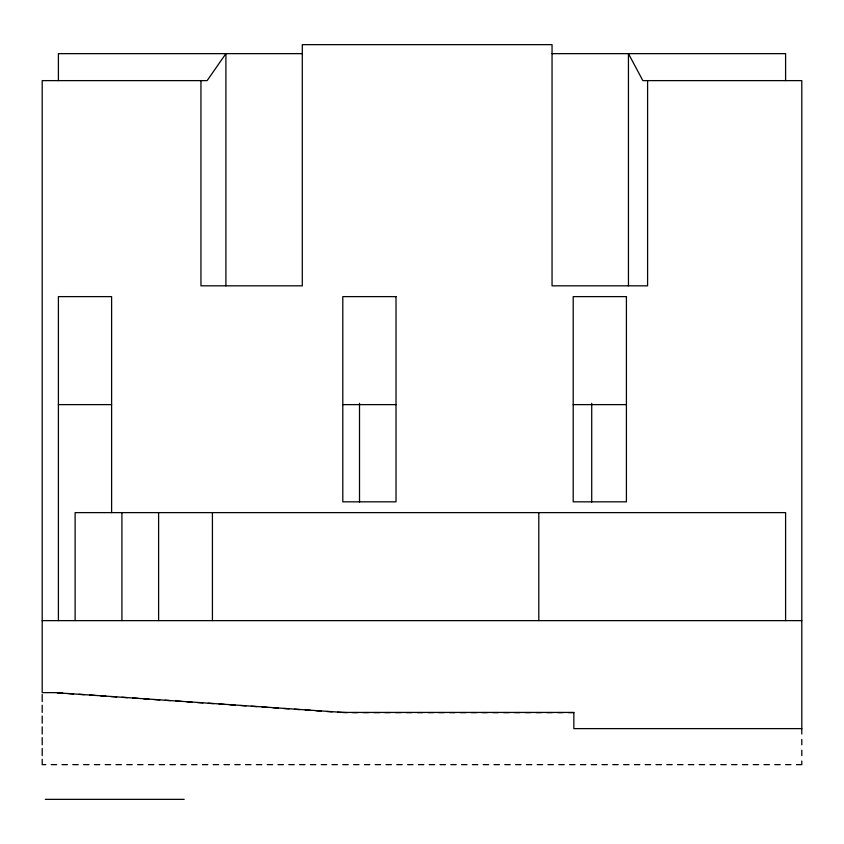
<?xml version="1.0" encoding="UTF-8"?>
<svg xmlns="http://www.w3.org/2000/svg" width="844" height="844" viewBox="0 0 844 844"><rect width="100%" height="100%" fill="white"/><g stroke="black" fill="none" stroke-linecap="round" stroke-linejoin="round"><path stroke-width="1.27" d="M302.3 53.647L58.405 53.647L58.405 80.623M552.05 53.647L785.595 53.647L785.595 80.623M58.405 404.624L111.608 404.624M342.801 404.624L396.015 404.624M573.203 404.624L626.417 404.624M42.2 620.625L801.8 620.625M347.042 712.61L337.547 712.241M352.444 712.61L357.845 712.61M363.247 712.61L368.638 712.61M374.04 712.61L379.441 712.61M384.843 712.61L390.244 712.61M395.646 712.61L401.048 712.61M406.439 712.61L411.84 712.61M417.242 712.61L422.644 712.61M428.045 712.61L433.447 712.61M438.838 712.61L444.239 712.61M449.641 712.61L455.043 712.61M460.444 712.61L465.846 712.61M471.247 712.61L476.638 712.61M482.04 712.61L487.442 712.61M492.843 712.61L498.245 712.61M503.646 712.61L509.048 712.61M514.439 712.61L519.841 712.61M525.242 712.61L530.644 712.61M536.045 712.61L541.447 712.61M546.838 712.61L552.24 712.61M557.641 712.61L563.043 712.61M568.445 712.61L573.846 712.61M801.8 728.625L573.846 728.625L573.846 712.431L342.928 712.431L54.797 692.629L42.2 692.629L42.2 80.623L207.118 80.623L225.907 53.647L225.907 285.831M45.798 764.632L42.2 764.632L42.2 759.231M51.199 764.632L56.601 764.632M62.002 764.632L67.404 764.632M72.795 764.632L78.197 764.632M83.598 764.632L89 764.632M94.401 764.632L99.803 764.632M105.205 764.632L110.596 764.632M115.997 764.632L121.399 764.632M126.8 764.632L132.202 764.632M137.604 764.632L143.005 764.632M148.396 764.632L153.798 764.632M159.2 764.632L164.601 764.632M170.003 764.632L175.404 764.632M180.795 764.632L186.197 764.632M191.599 764.632L197 764.632M202.402 764.632L207.803 764.632M213.205 764.632L218.596 764.632M223.998 764.632L229.399 764.632M234.801 764.632L240.202 764.632M245.604 764.632L250.995 764.632M256.397 764.632L261.798 764.632M267.2 764.632L272.601 764.632M278.003 764.632L283.405 764.632M288.796 764.632L294.197 764.632M299.599 764.632L305 764.632M310.402 764.632L315.804 764.632M321.195 764.632L326.596 764.632M331.998 764.632L337.4 764.632M342.801 764.632L348.203 764.632M353.604 764.632L358.995 764.632M364.397 764.632L369.799 764.632M375.2 764.632L380.602 764.632M386.003 764.632L391.405 764.632M396.796 764.632L402.198 764.632M407.599 764.632L413.001 764.632M418.402 764.632L423.804 764.632M429.195 764.632L434.597 764.632M439.998 764.632L445.4 764.632M450.801 764.632L456.203 764.632M461.605 764.632L466.996 764.632M472.397 764.632L477.799 764.632M483.201 764.632L488.602 764.632M494.004 764.632L499.395 764.632M504.796 764.632L510.198 764.632M515.6 764.632L521.001 764.632M526.403 764.632L531.804 764.632M537.195 764.632L542.597 764.632M547.999 764.632L553.4 764.632M558.802 764.632L564.203 764.632M569.605 764.632L574.996 764.632M580.398 764.632L585.799 764.632M591.201 764.632L596.602 764.632M602.004 764.632L607.395 764.632M612.797 764.632L618.198 764.632M623.6 764.632L629.002 764.632M634.403 764.632L639.805 764.632M645.196 764.632L650.597 764.632M655.999 764.632L661.401 764.632M666.802 764.632L672.204 764.632M677.595 764.632L682.996 764.632M688.398 764.632L693.8 764.632M699.201 764.632L704.603 764.632M710.004 764.632L715.395 764.632M720.797 764.632L726.199 764.632M731.6 764.632L737.002 764.632M742.404 764.632L747.805 764.632M753.196 764.632L758.598 764.632M763.999 764.632L769.401 764.632M774.803 764.632L780.204 764.632M785.595 764.632L790.997 764.632M796.398 764.632L801.8 764.632L801.8 761.024M45.333 799.352L184.192 799.352M57.424 692.808L62.804 693.188M68.195 693.557L73.576 693.926M78.967 694.306L84.358 694.675M89.738 695.055L95.129 695.424M100.51 695.794L105.901 696.173M111.292 696.543L116.672 696.922M122.063 697.292L127.455 697.671M132.835 698.041L138.226 698.41M143.607 698.79L148.998 699.159M154.389 699.539L159.769 699.908M165.16 700.277L170.551 700.657M175.932 701.026L181.323 701.406M186.703 701.775L192.094 702.155M197.485 702.524L202.866 702.894M208.257 703.274L213.648 703.643M219.029 704.023L224.42 704.392M229.8 704.761L235.191 705.141M240.582 705.51L245.963 705.89M251.354 706.259L256.745 706.639M262.125 707.008L267.516 707.377M272.897 707.757L278.288 708.127M283.679 708.506L289.059 708.876M294.451 709.245L299.831 709.625M305.222 709.994L310.613 710.374M315.994 710.743L321.385 711.123M326.776 711.492L332.156 711.861M801.8 734.027L801.8 80.623L642.864 80.623L628.442 53.647L628.442 285.831M801.8 739.428L801.8 744.83M801.8 750.232L801.8 755.623M785.595 620.625L785.595 512.624L75.116 512.624L75.116 620.625M647.591 80.623L647.591 285.831L552.05 285.831L552.05 44.648L302.3 44.648L302.3 285.831L200.946 285.831L200.946 80.623M591.718 403.305L591.718 502.096M538.799 512.624L538.799 620.625M359.512 403.305L359.512 502.096M212.424 512.624L212.424 620.625M158.609 512.624L158.609 620.625M121.916 512.624L121.916 620.625M111.608 512.624L111.608 296.624L58.405 296.624L58.405 620.625M42.2 694.433L42.2 701.628M42.2 705.225L42.2 712.431M42.2 716.029L42.2 723.224M42.2 726.832L42.2 734.027M42.2 737.624L42.2 744.83M42.2 748.428L42.2 755.623M396.015 296.624L342.801 296.624L342.801 501.832L396.015 501.832L396.015 296.624M626.417 296.624L573.203 296.624L573.203 501.832L626.417 501.832L626.417 296.624"/></g></svg>
